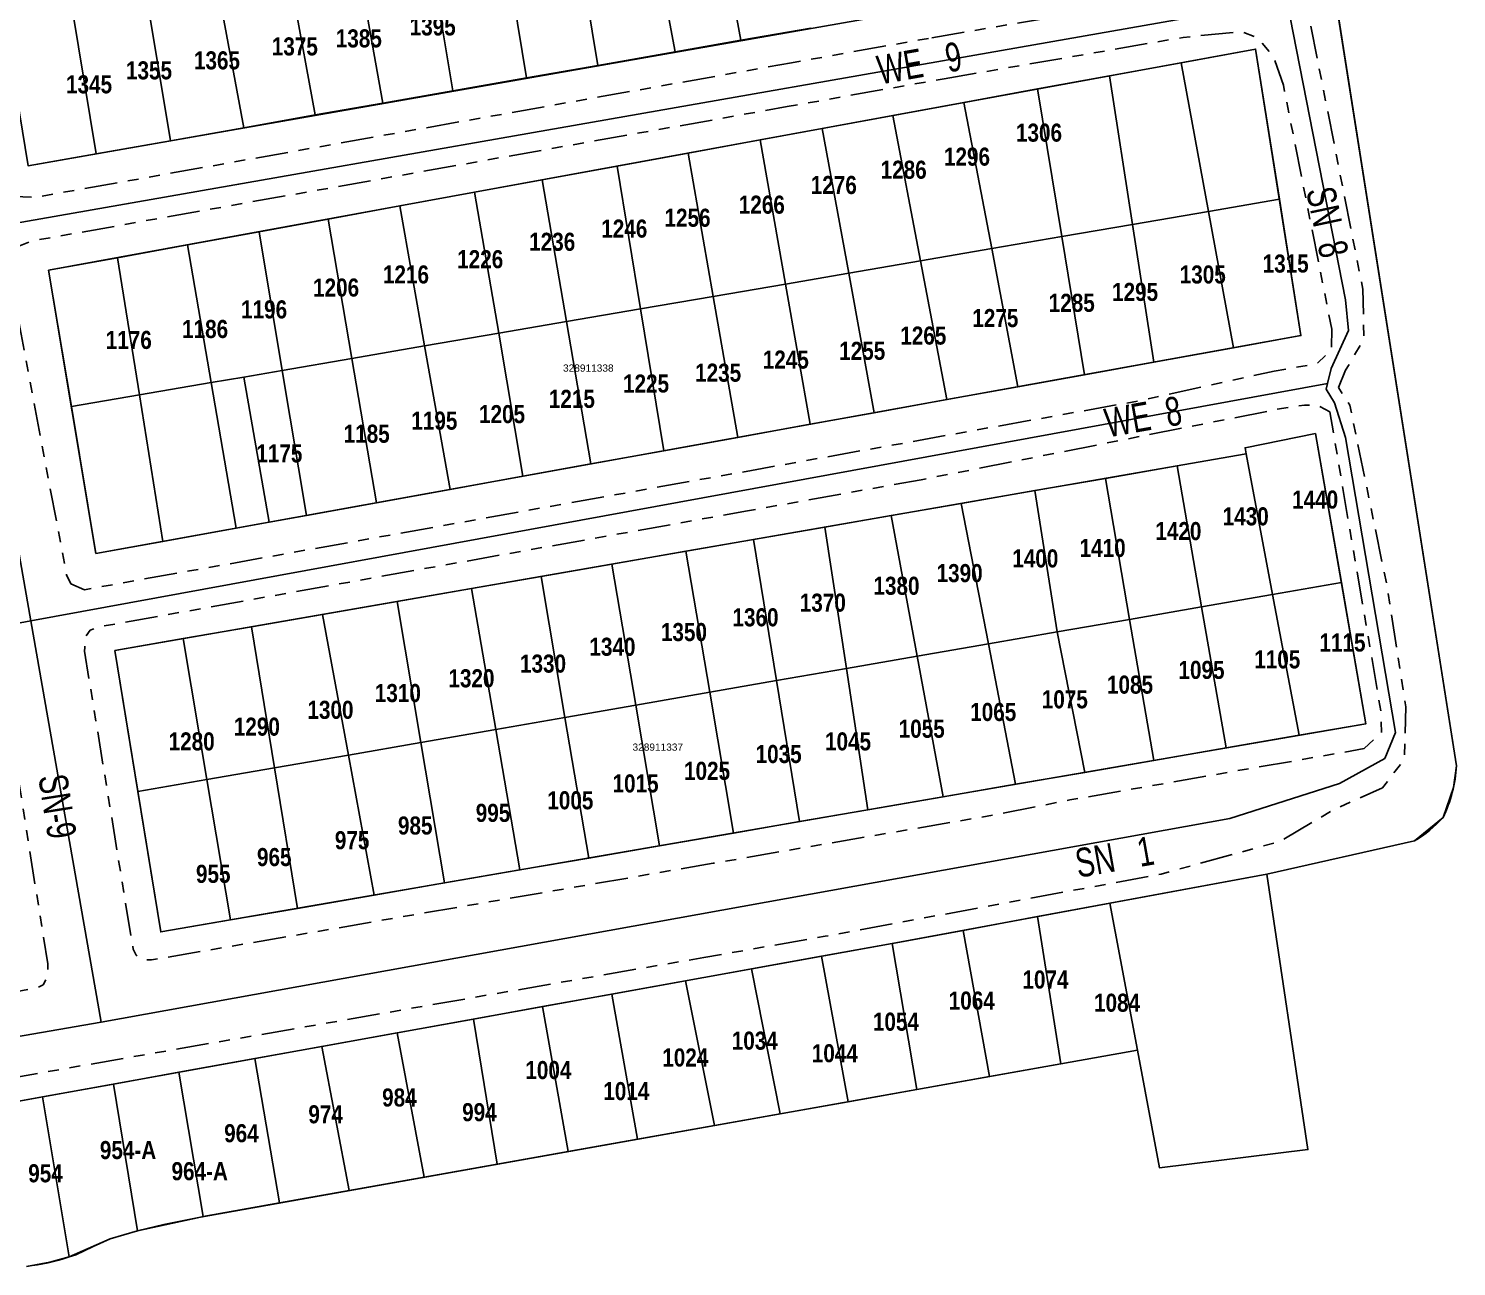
# Model space of a CAD drawing. Extents: x 205316 to 208372, y 4848714 to 4853250.
# Drawn here: x 207069.4 to 207266.9, y 4851793.7 to 4851964.9 of the extents above; entities that cross this region are included whole.
import ezdxf
from ezdxf.enums import TextEntityAlignment as Align

# ---------------------------------------------------------------- set-up
doc = ezdxf.new("R2010")
doc.units = 0
doc.header["$LTSCALE"] = 1.5
doc.header["$MEASUREMENT"] = 0
doc.linetypes.add('TRACO_25', pattern=[8, 3, -1, 1, -1, 1, -1])
for name, color, linetype in [('CD-MALHA-LOTES', 40, 'CONTINUOUS'), ('CD_TXT_QUADRA', 7, 'CONTINUOUS'), ('RU-QUADRAS', 6, 'CONTINUOUS'), ('SV-EIXO-RUA-N-PAV', 6, 'CONTINUOUS'), ('SV-RUA-NAO-PAV-S-GUIA-C-GUIA', 7, 'CONTINUOUS'), ('SV-TXT-RUA-N-PAV-S-GUIA-C-GUIA', 7, 'CONTINUOUS'), ('Th_NmrPort', 7, 'CONTINUOUS')]:
    doc.layers.add(name, color=color, linetype=linetype)
doc.styles.add('ARIAL', font='arial.ttf')
doc.styles.add('ROMANS', font='arial.ttf', dxfattribs={"height": 0.2})
doc.styles.get("Standard").update_dxf_attribs({"font": 'swisscbo.ttf'})

msp = doc.modelspace()

# ---------------------------------------------------------------- linework, layer by layer
at = {"layer": 'CD-MALHA-LOTES', "linetype": 'Continuous'}
for p, q in [((207223.08, 4852140.93), (207266.87, 4851862.94)), ((207164.29, 4851982.79), (207167.88, 4851963.25)), ((207155.13, 4851981.21), (207158.83, 4851961.67)), ((207135, 4851977.73), (207138.27, 4851958.07)), ((207148.1, 4851959.79), (207144.91, 4851979.44)), ((207124.78, 4851975.97), (207128.05, 4851956.28)), ((207114.87, 4851974.25), (207118.36, 4851954.58)), ((207105.41, 4851972.62), (207109.03, 4851952.95)), ((207099.14, 4851951.13), (207095.52, 4851970.83)), ((207085.72, 4851969.13), (207089, 4851949.36)), ((207075.44, 4851967.36), (207078.72, 4851947.56)), ((207167.88, 4851963.25), (207177.58, 4851964.95)), ((207158.83, 4851961.67), (207167.88, 4851963.25)), ((207239.09, 4851962.05), (207228.78, 4851960.16)), ((207242.38, 4851941.28), (207239.09, 4851962.05)), ((207148.1, 4851959.79), (207158.83, 4851961.67)), ((207228.78, 4851960.16), (207218.9, 4851958.35)), ((207232.56, 4851939.6), (207228.78, 4851960.16)), ((207128.05, 4851956.28), (207138.27, 4851958.07)), ((207138.27, 4851958.07), (207148.1, 4851959.79)), ((207218.9, 4851958.35), (207208.94, 4851956.53)), ((207222.08, 4851937.8), (207218.9, 4851958.35)), ((207118.36, 4851954.58), (207128.05, 4851956.28)), ((207208.94, 4851956.53), (207198.73, 4851954.65)), ((207212.28, 4851936.12), (207208.94, 4851956.53)), ((207109.03, 4851952.95), (207118.36, 4851954.58)), ((207198.73, 4851954.65), (207188.91, 4851952.85)), ((207202.59, 4851934.45), (207198.73, 4851954.65)), ((207099.14, 4851951.13), (207109.03, 4851952.95)), ((207188.91, 4851952.85), (207179.15, 4851951.07)), ((207192.74, 4851932.76), (207188.91, 4851952.85)), ((207089, 4851949.36), (207099.14, 4851951.13)), ((207179.15, 4851951.07), (207170.56, 4851949.49)), ((207182.82, 4851931.06), (207179.15, 4851951.07)), ((207078.72, 4851947.56), (207089, 4851949.36)), ((207170.56, 4851949.49), (207160.6, 4851947.67)), ((207174.08, 4851929.56), (207170.56, 4851949.49)), ((207069.32, 4851945.91), (207078.72, 4851947.56)), ((207160.6, 4851947.67), (207150.8, 4851945.87)), ((207164.06, 4851927.84), (207160.6, 4851947.67)), ((207150.8, 4851945.87), (207140.4, 4851943.97)), ((207154.03, 4851926.12), (207150.8, 4851945.87)), ((207131.08, 4851942.26), (207120.71, 4851940.36)), ((207140.4, 4851943.97), (207131.08, 4851942.26)), ((207134.4, 4851922.75), (207131.08, 4851942.26)), ((207143.77, 4851924.36), (207140.4, 4851943.97)), ((207120.71, 4851940.36), (207110.81, 4851938.54)), ((207124.16, 4851920.99), (207120.71, 4851940.36)), ((207242.38, 4851941.28), (207232.56, 4851939.6)), ((207245.37, 4851922.44), (207242.38, 4851941.28)), ((207110.81, 4851938.54), (207101.26, 4851936.79)), ((207114.11, 4851919.27), (207110.81, 4851938.54)), ((207232.56, 4851939.6), (207222.08, 4851937.8)), ((207232.56, 4851939.6), (207236.02, 4851920.75)), ((207101.26, 4851936.79), (207091.34, 4851934.98)), ((207104.46, 4851917.61), (207101.26, 4851936.79)), ((207222.08, 4851937.8), (207212.28, 4851936.12)), ((207222.08, 4851937.8), (207225.02, 4851918.76)), ((207091.34, 4851934.98), (207081.66, 4851933.2)), ((207094.64, 4851915.92), (207091.34, 4851934.98)), ((207202.59, 4851934.45), (207192.74, 4851932.76)), ((207212.28, 4851936.12), (207202.59, 4851934.45)), ((207202.59, 4851934.45), (207206.23, 4851915.36)), ((207212.28, 4851936.12), (207215.41, 4851917.02)), ((207081.66, 4851933.2), (207072.15, 4851931.46)), ((207084.71, 4851914.22), (207081.66, 4851933.2)), ((207192.74, 4851932.76), (207182.82, 4851931.06)), ((207192.74, 4851932.76), (207196.4, 4851913.58)), ((207072.15, 4851931.46), (207075.3, 4851912.61)), ((207182.82, 4851931.06), (207174.08, 4851929.56)), ((207182.82, 4851931.06), (207186.36, 4851911.77)), ((207174.08, 4851929.56), (207164.06, 4851927.84)), ((207174.08, 4851929.56), (207177.5, 4851910.17)), ((207164.06, 4851927.84), (207154.03, 4851926.12)), ((207164.06, 4851927.84), (207167.46, 4851908.35)), ((207154.03, 4851926.12), (207143.77, 4851924.36)), ((207154.03, 4851926.12), (207157.24, 4851906.5)), ((207134.4, 4851922.75), (207124.16, 4851920.99)), ((207143.77, 4851924.36), (207134.4, 4851922.75)), ((207134.4, 4851922.75), (207137.76, 4851902.98)), ((207143.77, 4851924.36), (207147.15, 4851904.68)), ((207236.02, 4851920.75), (207245.37, 4851922.44)), ((207124.16, 4851920.99), (207114.11, 4851919.27)), ((207124.16, 4851920.99), (207127.68, 4851901.16)), ((207225.02, 4851918.76), (207236.02, 4851920.75)), ((207114.11, 4851919.27), (207104.46, 4851917.61)), ((207114.11, 4851919.27), (207117.52, 4851899.32)), ((207215.41, 4851917.02), (207225.02, 4851918.76)), ((207099.17, 4851916.7), (207094.64, 4851915.92)), ((207104.46, 4851917.61), (207099.17, 4851916.7)), ((207099.17, 4851916.7), (207102.66, 4851896.63)), ((207104.46, 4851917.61), (207107.81, 4851897.56)), ((207206.23, 4851915.36), (207215.41, 4851917.02)), ((207094.64, 4851915.92), (207084.71, 4851914.22)), ((207094.64, 4851915.92), (207098.11, 4851895.81)), ((207196.4, 4851913.58), (207206.23, 4851915.36)), ((207084.71, 4851914.22), (207075.3, 4851912.61)), ((207075.3, 4851912.61), (207078.69, 4851892.3)), ((207084.71, 4851914.22), (207087.96, 4851893.98)), ((207186.36, 4851911.77), (207196.4, 4851913.58)), ((207177.5, 4851910.17), (207186.36, 4851911.77)), ((207167.46, 4851908.35), (207177.5, 4851910.17)), ((207247.37, 4851908.89), (207237.63, 4851906.92)), ((207250.96, 4851888.28), (207247.37, 4851908.89)), ((207157.24, 4851906.5), (207167.46, 4851908.35)), ((207237.63, 4851906.92), (207237.79, 4851906.07)), ((207137.76, 4851902.98), (207147.15, 4851904.68)), ((207147.15, 4851904.68), (207157.24, 4851906.5)), ((207237.79, 4851906.07), (207228.25, 4851904.41)), ((207241.44, 4851886.63), (207237.79, 4851906.07)), ((207127.68, 4851901.16), (207137.76, 4851902.98)), ((207218.32, 4851902.69), (207208.55, 4851900.99)), ((207228.25, 4851904.41), (207218.32, 4851902.69)), ((207221.67, 4851883.19), (207218.32, 4851902.69)), ((207231.63, 4851884.92), (207228.25, 4851904.41)), ((207117.52, 4851899.32), (207127.68, 4851901.16)), ((207208.55, 4851900.99), (207198.38, 4851899.23)), ((207211.66, 4851881.46), (207208.55, 4851900.99)), ((207107.81, 4851897.56), (207117.52, 4851899.32)), ((207198.38, 4851899.23), (207188.71, 4851897.55)), ((207202.14, 4851879.8), (207198.38, 4851899.23)), ((207102.66, 4851896.63), (207107.81, 4851897.56)), ((207188.71, 4851897.55), (207179.51, 4851895.95)), ((207192.29, 4851878.09), (207188.71, 4851897.55)), ((207087.96, 4851893.98), (207098.11, 4851895.81)), ((207098.11, 4851895.81), (207102.66, 4851896.63)), ((207179.51, 4851895.95), (207169.63, 4851894.23)), ((207182.49, 4851876.39), (207179.51, 4851895.95)), ((207078.69, 4851892.3), (207087.96, 4851893.98)), ((207169.63, 4851894.23), (207160.31, 4851892.61)), ((207172.83, 4851874.72), (207169.63, 4851894.23)), ((207150.07, 4851890.84), (207140.27, 4851889.13)), ((207160.31, 4851892.61), (207150.07, 4851890.84)), ((207153.37, 4851871.34), (207150.07, 4851890.84)), ((207163.6, 4851873.12), (207160.31, 4851892.61)), ((207140.27, 4851889.13), (207130.66, 4851887.46)), ((207143.56, 4851869.64), (207140.27, 4851889.13)), ((207130.66, 4851887.46), (207120.35, 4851885.67)), ((207134, 4851867.98), (207130.66, 4851887.46)), ((207250.96, 4851888.28), (207241.44, 4851886.63)), ((207254.35, 4851868.76), (207250.96, 4851888.28)), ((207120.35, 4851885.67), (207110.03, 4851883.88)), ((207123.65, 4851866.18), (207120.35, 4851885.67)), ((207231.63, 4851884.92), (207221.67, 4851883.19)), ((207241.44, 4851886.63), (207231.63, 4851884.92)), ((207231.63, 4851884.92), (207235.02, 4851865.42)), ((207241.44, 4851886.63), (207245.11, 4851867.16)), ((207110.03, 4851883.88), (207100.22, 4851882.18)), ((207113.61, 4851864.44), (207110.03, 4851883.88)), ((207221.67, 4851883.19), (207211.66, 4851881.46)), ((207221.67, 4851883.19), (207225.01, 4851863.69)), ((207100.22, 4851882.18), (207090.77, 4851880.53)), ((207103.41, 4851862.67), (207100.22, 4851882.18)), ((207211.66, 4851881.46), (207202.14, 4851879.8)), ((207211.66, 4851881.46), (207215.49, 4851862.02)), ((207090.77, 4851880.53), (207081.29, 4851878.89)), ((207094.04, 4851861.04), (207090.77, 4851880.53)), ((207202.14, 4851879.8), (207192.29, 4851878.09)), ((207202.14, 4851879.8), (207205.89, 4851860.39)), ((207081.29, 4851878.89), (207084.48, 4851859.38)), ((207192.29, 4851878.09), (207182.49, 4851876.39)), ((207192.29, 4851878.09), (207195.86, 4851858.66)), ((207182.49, 4851876.39), (207172.83, 4851874.72)), ((207182.49, 4851876.39), (207185.46, 4851856.86)), ((207163.6, 4851873.12), (207153.37, 4851871.34)), ((207172.83, 4851874.72), (207163.6, 4851873.12)), ((207163.6, 4851873.12), (207166.89, 4851853.65)), ((207172.83, 4851874.72), (207176.02, 4851855.23)), ((207153.37, 4851871.34), (207143.56, 4851869.64)), ((207153.37, 4851871.34), (207156.66, 4851851.89)), ((207143.56, 4851869.64), (207134, 4851867.98)), ((207143.56, 4851869.64), (207146.85, 4851850.19)), ((207134, 4851867.98), (207123.65, 4851866.18)), ((207134, 4851867.98), (207137.34, 4851848.55)), ((207235.02, 4851865.42), (207245.11, 4851867.16)), ((207245.11, 4851867.16), (207254.35, 4851868.76)), ((207123.65, 4851866.18), (207113.61, 4851864.44)), ((207123.65, 4851866.18), (207126.93, 4851846.75)), ((207225.01, 4851863.69), (207235.02, 4851865.42)), ((207113.61, 4851864.44), (207103.41, 4851862.67)), ((207113.61, 4851864.44), (207117.18, 4851845.07)), ((207215.49, 4851862.02), (207225.01, 4851863.69)), ((207103.41, 4851862.67), (207094.04, 4851861.04)), ((207103.41, 4851862.67), (207106.59, 4851843.24)), ((207205.89, 4851860.39), (207215.49, 4851862.02)), ((207094.04, 4851861.04), (207084.48, 4851859.38)), ((207084.48, 4851859.38), (207087.66, 4851839.97)), ((207094.04, 4851861.04), (207097.29, 4851841.64)), ((207195.86, 4851858.66), (207205.89, 4851860.39)), ((207185.46, 4851856.86), (207195.86, 4851858.66)), ((207176.02, 4851855.23), (207185.46, 4851856.86)), ((207156.66, 4851851.89), (207166.89, 4851853.65)), ((207166.89, 4851853.65), (207176.02, 4851855.23)), ((207146.85, 4851850.19), (207156.66, 4851851.89)), ((207137.34, 4851848.55), (207146.85, 4851850.19)), ((207126.93, 4851846.75), (207137.34, 4851848.55)), ((207240.65, 4851847.97), (207218.95, 4851843.95)), ((207240.65, 4851847.97), (207246.34, 4851809.88)), ((207117.18, 4851845.07), (207126.93, 4851846.75)), ((207106.59, 4851843.24), (207117.18, 4851845.07)), ((207218.95, 4851843.95), (207208.92, 4851842.1)), ((207218.95, 4851843.95), (207222.76, 4851823.62)), ((207087.66, 4851839.97), (207097.29, 4851841.64)), ((207097.29, 4851841.64), (207106.59, 4851843.24)), ((207208.92, 4851842.1), (207198.64, 4851840.19)), ((207208.92, 4851842.1), (207212.17, 4851821.74)), ((207198.64, 4851840.19), (207202.31, 4851819.98)), ((207188.83, 4851838.38), (207179.03, 4851836.61)), ((207188.83, 4851838.38), (207192.24, 4851818.19)), ((207179.03, 4851836.61), (207169.37, 4851834.87)), ((207179.03, 4851836.61), (207182.73, 4851816.5)), ((207169.37, 4851834.87), (207160.25, 4851833.22)), ((207169.37, 4851834.87), (207173.35, 4851814.83)), ((207160.25, 4851833.22), (207150.07, 4851831.39)), ((207160.25, 4851833.22), (207164.23, 4851813.21)), ((207140.48, 4851829.66), (207130.93, 4851827.93)), ((207150.07, 4851831.39), (207140.48, 4851829.66)), ((207140.48, 4851829.66), (207144.02, 4851809.61)), ((207150.07, 4851831.39), (207153.61, 4851811.32)), ((207130.93, 4851827.93), (207120.36, 4851826.03)), ((207130.93, 4851827.93), (207134.21, 4851807.86)), ((207120.36, 4851826.03), (207109.96, 4851824.15)), ((207120.36, 4851826.03), (207124.11, 4851806.07)), ((207109.96, 4851824.15), (207100.69, 4851822.48)), ((207109.96, 4851824.15), (207113.71, 4851804.22)), ((207100.69, 4851822.48), (207090.18, 4851820.59)), ((207100.69, 4851822.48), (207104.1, 4851802.51)), ((207202.31, 4851819.98), (207212.17, 4851821.74)), ((207222.76, 4851823.62), (207212.17, 4851821.74)), ((207222.76, 4851823.62), (207225.81, 4851807.36)), ((207090.18, 4851820.59), (207081.12, 4851818.95)), ((207090.18, 4851820.59), (207093.53, 4851800.62)), ((207192.24, 4851818.19), (207202.31, 4851819.98)), ((207081.12, 4851818.95), (207071.29, 4851817.18)), ((207081.12, 4851818.95), (207084.43, 4851798.65)), ((207182.73, 4851816.5), (207192.24, 4851818.19)), ((207071.29, 4851817.18), (207061.2, 4851815.36)), ((207071.29, 4851817.18), (207075.01, 4851795.05)), ((207173.35, 4851814.83), (207182.73, 4851816.5)), ((207164.23, 4851813.21), (207173.35, 4851814.83)), ((207153.61, 4851811.32), (207164.23, 4851813.21)), ((207144.02, 4851809.61), (207153.61, 4851811.32)), ((207246.34, 4851809.88), (207225.81, 4851807.36)), ((207134.21, 4851807.86), (207144.02, 4851809.61)), ((207113.71, 4851804.22), (207124.11, 4851806.07)), ((207124.11, 4851806.07), (207134.21, 4851807.86)), ((207104.1, 4851802.51), (207113.71, 4851804.22)), ((207093.53, 4851800.62), (207104.1, 4851802.51)), ((207080.68, 4851797.56), (207084.43, 4851798.65)), ((207088.08, 4851799.52), (207084.43, 4851798.65)), ((207072.32, 4851794.3), (207069.11, 4851793.74)), ((207072.32, 4851794.3), (207073.65, 4851794.67)), ((207075.01, 4851795.05), (207073.65, 4851794.67)), ((207075.01, 4851795.05), (207075.9, 4851795.35))]:
    msp.add_line(p, q, dxfattribs=at)
at = {"layer": 'CD-MALHA-LOTES', "linetype": 'Continuous', "flags": 128}
for points in [[(207266.87, 4851862.94), (207266.47, 4851859.97), (207265.02, 4851855.79), (207261.09, 4851852.58), (207240.65, 4851847.97)], [(207198.64, 4851840.19), (207189.37, 4851838.47), (207188.83, 4851838.38)], [(207093.53, 4851800.62), (207093.17, 4851800.56), (207088.08, 4851799.52)], [(207080.68, 4851797.56), (207078.3, 4851796.48), (207075.9, 4851795.35)]]:
    msp.add_lwpolyline(points, dxfattribs=at)
at = {"layer": 'RU-QUADRAS', "linetype": 'Continuous'}
for points in [[(207069.11, 4851793.74, 0.049635), (207075.01, 4851795.05), (207080.68, 4851797.56), (207084.43, 4851798.65), (207093.17, 4851800.56), (207222.76, 4851823.62), (207225.81, 4851807.36), (207246.34, 4851809.88), (207240.65, 4851847.97), (207261.09, 4851852.58, 0.077175), (207265.02, 4851855.79, 0.100348), (207266.87, 4851862.94), (207223.08, 4852140.93)], [(206992.65, 4851802.99), (207188.83, 4851838.38), (207240.65, 4851847.97), (207246.34, 4851809.88), (207225.81, 4851807.36), (207222.76, 4851823.62), (207093.17, 4851800.56), (207084.43, 4851798.65), (207080.68, 4851797.56), (207075.01, 4851795.05, -0.049635), (207069.11, 4851793.74, -0.025055)]]:
    msp.add_lwpolyline(points, format="xyb", dxfattribs=at)
for points in [[(207062.88, 4851985.11), (207229.76, 4852014.57), (207236.76, 4851975.31), (207069.32, 4851945.91)], [(207072.15, 4851931.46), (207239.09, 4851962.05), (207245.37, 4851922.44), (207078.69, 4851892.3)], [(207081.29, 4851878.89), (207237.79, 4851906.07), (207237.63, 4851906.92), (207247.37, 4851908.89), (207254.35, 4851868.76), (207087.66, 4851839.97)]]:
    msp.add_lwpolyline(points, close=True, dxfattribs=at)
at = {"layer": 'SV-EIXO-RUA-N-PAV', "flags": 128}
for points in [[(207031.73, 4852099.16), (207041.45, 4852043.81), (207050.85, 4851990.27), (207060.25, 4851936.7), (207069.68, 4851883), (207079.42, 4851827.52)], [(206955.57, 4851918.36), (207060.25, 4851936.7), (207243.4, 4851968.78)], [(207243.4, 4851968.78), (207251.54, 4851927.37), (207251.93, 4851923.13), (207249.55, 4851917.9), (207249.03, 4851915.8), (207248.84, 4851915.04), (207250, 4851913.11), (207251.52, 4851908.36), (207258.43, 4851867.57)], [(206955.57, 4851862.93), (207062.22, 4851881.63), (207069.68, 4851883), (207249.03, 4851915.8)], [(206955.57, 4851806.05), (207079.42, 4851827.52), (207235.55, 4851855.68), (207250.68, 4851860.51), (207256.99, 4851863.97), (207258.43, 4851867.57)]]:
    msp.add_lwpolyline(points, dxfattribs=at)
at = {"layer": 'SV-RUA-NAO-PAV-S-GUIA-C-GUIA', "linetype": 'TRACO_25', "flags": 128}
for points in [[(206955.58, 4852091.7), (206958.87, 4852092.33), (207000.96, 4852100.68), (207055.98, 4852108.07), (207098.51, 4852113.64), (207118.55, 4852116.93), (207148.76, 4852125.62), (207172.48, 4852128.99), (207205.87, 4852133.75), (207210.75, 4852131.93), (207214.14, 4852129.13), (207217.38, 4852124.43), (207219.53, 4852117.7), (207219.6, 4852107.04), (207219.44, 4852101.09), (207221.22, 4852091.05), (207223.28, 4852080), (207224.09, 4852074.38), (207225.31, 4852070.06), (207228.57, 4852062.36), (207232.15, 4852043.29), (207234.05, 4852033.92), (207234.89, 4852022.22), (207239.71, 4852000.74), (207241.41, 4851992.18), (207253.93, 4851928.83), (207254.07, 4851921.95), (207251.54, 4851917.63), (207250.56, 4851915.24), (207252.13, 4851912.81), (207257.34, 4851887.47), (207259.86, 4851871.1), (207259.68, 4851863.81), (207256.63, 4851859.89), (207249.96, 4851856.92), (207242.4, 4851852.47), (207226.04, 4851847.98), (207179.55, 4851839.37), (207162.8, 4851836.45), (207076.65, 4851821.47), (206955.57, 4851799.97)], [(206955.57, 4851811.83), (207070.4, 4851832.2), (207071.38, 4851832.66), (207072.03, 4851833.86), (207072.03, 4851835.56), (207065.48, 4851876.75), (207064.62, 4851877.98), (207063.05, 4851878.74), (207060.43, 4851878.86), (207053.12, 4851877.82), (206955.57, 4851860.6)]]:
    msp.add_lwpolyline(points, dxfattribs=at)
for points in [[(207194.33, 4851963.61), (207235.01, 4851970.54), (207237.79, 4851971.89), (207238.45, 4851973.38), (207238.64, 4851974.93), (207231.65, 4852015.2), (207230.89, 4852016.74), (207229.62, 4852018.06), (207227.11, 4852018.79), (207224.43, 4852018.49), (207189.32, 4852011.62), (207178.32, 4852009.7), (207109.1, 4851997.61), (207060.28, 4851989.09), (207058.4, 4851988), (207058.19, 4851986.75), (207058.17, 4851984.97), (207065.64, 4851943.25), (207066.26, 4851942.27), (207067.4, 4851941.64), (207070.47, 4851941.57), (207174.9, 4851960.15)], [(207196.03, 4851957.94), (207229.06, 4851963.65), (207237.13, 4851964.46), (207239.35, 4851963.61), (207241.52, 4851961.11), (207242.94, 4851957.07), (207249.63, 4851923.31), (207249.57, 4851920.48), (207247.54, 4851918.51), (207241.67, 4851917.52), (207223.52, 4851913.51), (207191.27, 4851907.71), (207169.38, 4851903.79), (207077.1, 4851887.29), (207075.21, 4851888.11), (207074.62, 4851889.36), (207066.61, 4851931.99), (207067.8, 4851934.71), (207069.89, 4851935.52), (207174.3, 4851954.08)], [(207164.07, 4851849.47), (207086.38, 4851836.1), (207084.98, 4851836.19), (207084.28, 4851836.77), (207083.86, 4851837.6), (207083.68, 4851838.57), (207077.12, 4851878.79), (207077.15, 4851879.32), (207077.19, 4851880.74), (207077.9, 4851881.71), (207078.58, 4851881.98), (207079.8, 4851882.27), (207168.84, 4851898.2), (207192.82, 4851902.49), (207242.01, 4851912.22), (207245.84, 4851912.82), (207247.56, 4851912.84), (207249.36, 4851911.89), (207256.43, 4851870.42), (207256.53, 4851867.54), (207254.13, 4851865.32), (207213.41, 4851858.23), (207203, 4851856.17)]]:
    msp.add_lwpolyline(points, close=True, dxfattribs=at)

# ---------------------------------------------------------------- texts
at = {"layer": 'CD_TXT_QUADRA', "color": 7, "linetype": 'Continuous', "style": 'ROMANS'}
for s, p in [('328911338', (207146.8, 4851917.94)), ('328911337', (207156.41, 4851865.53))]:
    msp.add_text(s, height=1, dxfattribs=at).set_placement(p, align=Align.MIDDLE)
at = {"layer": 'SV-TXT-RUA-N-PAV-S-GUIA-C-GUIA', "style": 'ARIAL', "width": 0.7}
for s, rotation, p in [('WE   9', 10, (207187.16, 4851957.13)), ('SN  8', 282, (207246.06, 4851942.49)), ('WE  8', 10, (207218.64, 4851908.33)), ('SN-9', 279, (207070.71, 4851861.43)), ('SN   1', 10, (207214.57, 4851847.45))]:
    msp.add_text(s, height=4, rotation=rotation, dxfattribs=at).set_placement(p)
at = {"layer": 'Th_NmrPort', "color": 1}
for s, p in [('1395', (207122.09, 4851965.17)), ('1385', (207111.87, 4851963.52)), ('1375', (207103.02, 4851962.41)), ('1355', (207082.85, 4851959.1)), ('1365', (207092.25, 4851960.48)), ('1345', (207074.56, 4851957.17)), ('1306', (207205.95, 4851950.49)), ('1296', (207195.99, 4851947.17)), ('1286', (207187.23, 4851945.36)), ('1276', (207177.57, 4851943.25)), ('1266', (207167.61, 4851940.53)), ('1246', (207148.59, 4851937.22)), ('1256', (207157.34, 4851938.72)), ('1236', (207138.62, 4851935.4)), ('1226', (207128.66, 4851932.99)), ('1315', (207240.07, 4851932.39)), ('1206', (207108.73, 4851929.07)), ('1216', (207118.39, 4851930.88)), ('1305', (207228.6, 4851930.88)), ('1295', (207219.24, 4851928.47)), ('1196', (207098.77, 4851926.05)), ('1285', (207210.48, 4851926.96)), ('1186', (207090.61, 4851923.34)), ('1275', (207199.91, 4851924.85)), ('1176', (207080.05, 4851921.83)), ('1265', (207189.95, 4851922.43)), ('1255', (207181.5, 4851920.32)), ('1235', (207161.57, 4851917.3)), ('1245', (207170.93, 4851919.11)), ('1225', (207151.6, 4851915.8)), ('1215', (207141.34, 4851913.68)), ('1205', (207131.68, 4851911.57)), ('1195', (207122.32, 4851910.67)), ('1185', (207112.96, 4851908.86)), ('1175', (207100.88, 4851906.14)), ('1440', (207244.15, 4851899.76)), ('1430', (207234.54, 4851897.44)), ('1420', (207225.23, 4851895.4)), ('1400', (207205.44, 4851891.62)), ('1410', (207214.75, 4851893.07)), ('1390', (207194.97, 4851889.59)), ('1380', (207186.24, 4851887.84)), ('1370', (207176.05, 4851885.51)), ('1360', (207166.74, 4851883.48)), ('1350', (207156.84, 4851881.44)), ('1115', (207247.93, 4851879.99)), ('1340', (207146.95, 4851879.41)), ('1330', (207137.35, 4851877.08)), ('1095', (207228.43, 4851876.21)), ('1105', (207238.91, 4851877.66)), ('1320', (207127.45, 4851875.05)), ('1085', (207218.54, 4851874.17)), ('1310', (207117.27, 4851873.01)), ('1075', (207209.52, 4851872.14)), ('1300', (207107.95, 4851870.69)), ('1065', (207199.62, 4851870.39)), ('1290', (207097.77, 4851868.36)), ('1055', (207189.73, 4851868.07)), ('1280', (207088.75, 4851866.32)), ('1045', (207179.54, 4851866.32)), ('1035', (207169.94, 4851864.58)), ('1025', (207160.04, 4851862.25)), ('1015', (207150.15, 4851860.51)), ('1005', (207141.13, 4851858.18)), ('995', (207131.23, 4851856.44)), ('985', (207120.47, 4851854.69)), ('975', (207111.74, 4851852.66)), ('965', (207100.97, 4851850.33)), ('955', (207092.53, 4851848.01)), ('1074', (207206.85, 4851833.4)), ('1064', (207196.65, 4851830.49)), ('1084', (207216.75, 4851830.19)), ('1054', (207186.16, 4851827.57)), ('1034', (207166.64, 4851824.95)), ('1024', (207157.03, 4851822.62)), ('1044', (207177.71, 4851823.21)), ('1004', (207138.09, 4851820.88)), ('984', (207118.28, 4851817.09)), ('1014', (207148.87, 4851817.97)), ('974', (207108.08, 4851814.77)), ('994', (207129.35, 4851815.06)), ('964', (207096.43, 4851812.15)), ('954-A', (207079.24, 4851809.82)), ('954', (207069.33, 4851806.61)), ('964-A', (207089.15, 4851806.9))]:
    msp.add_text(s, height=2.5, dxfattribs=at).set_placement(p, align=Align.MIDDLE_LEFT)

doc.saveas('drawing.dxf')
